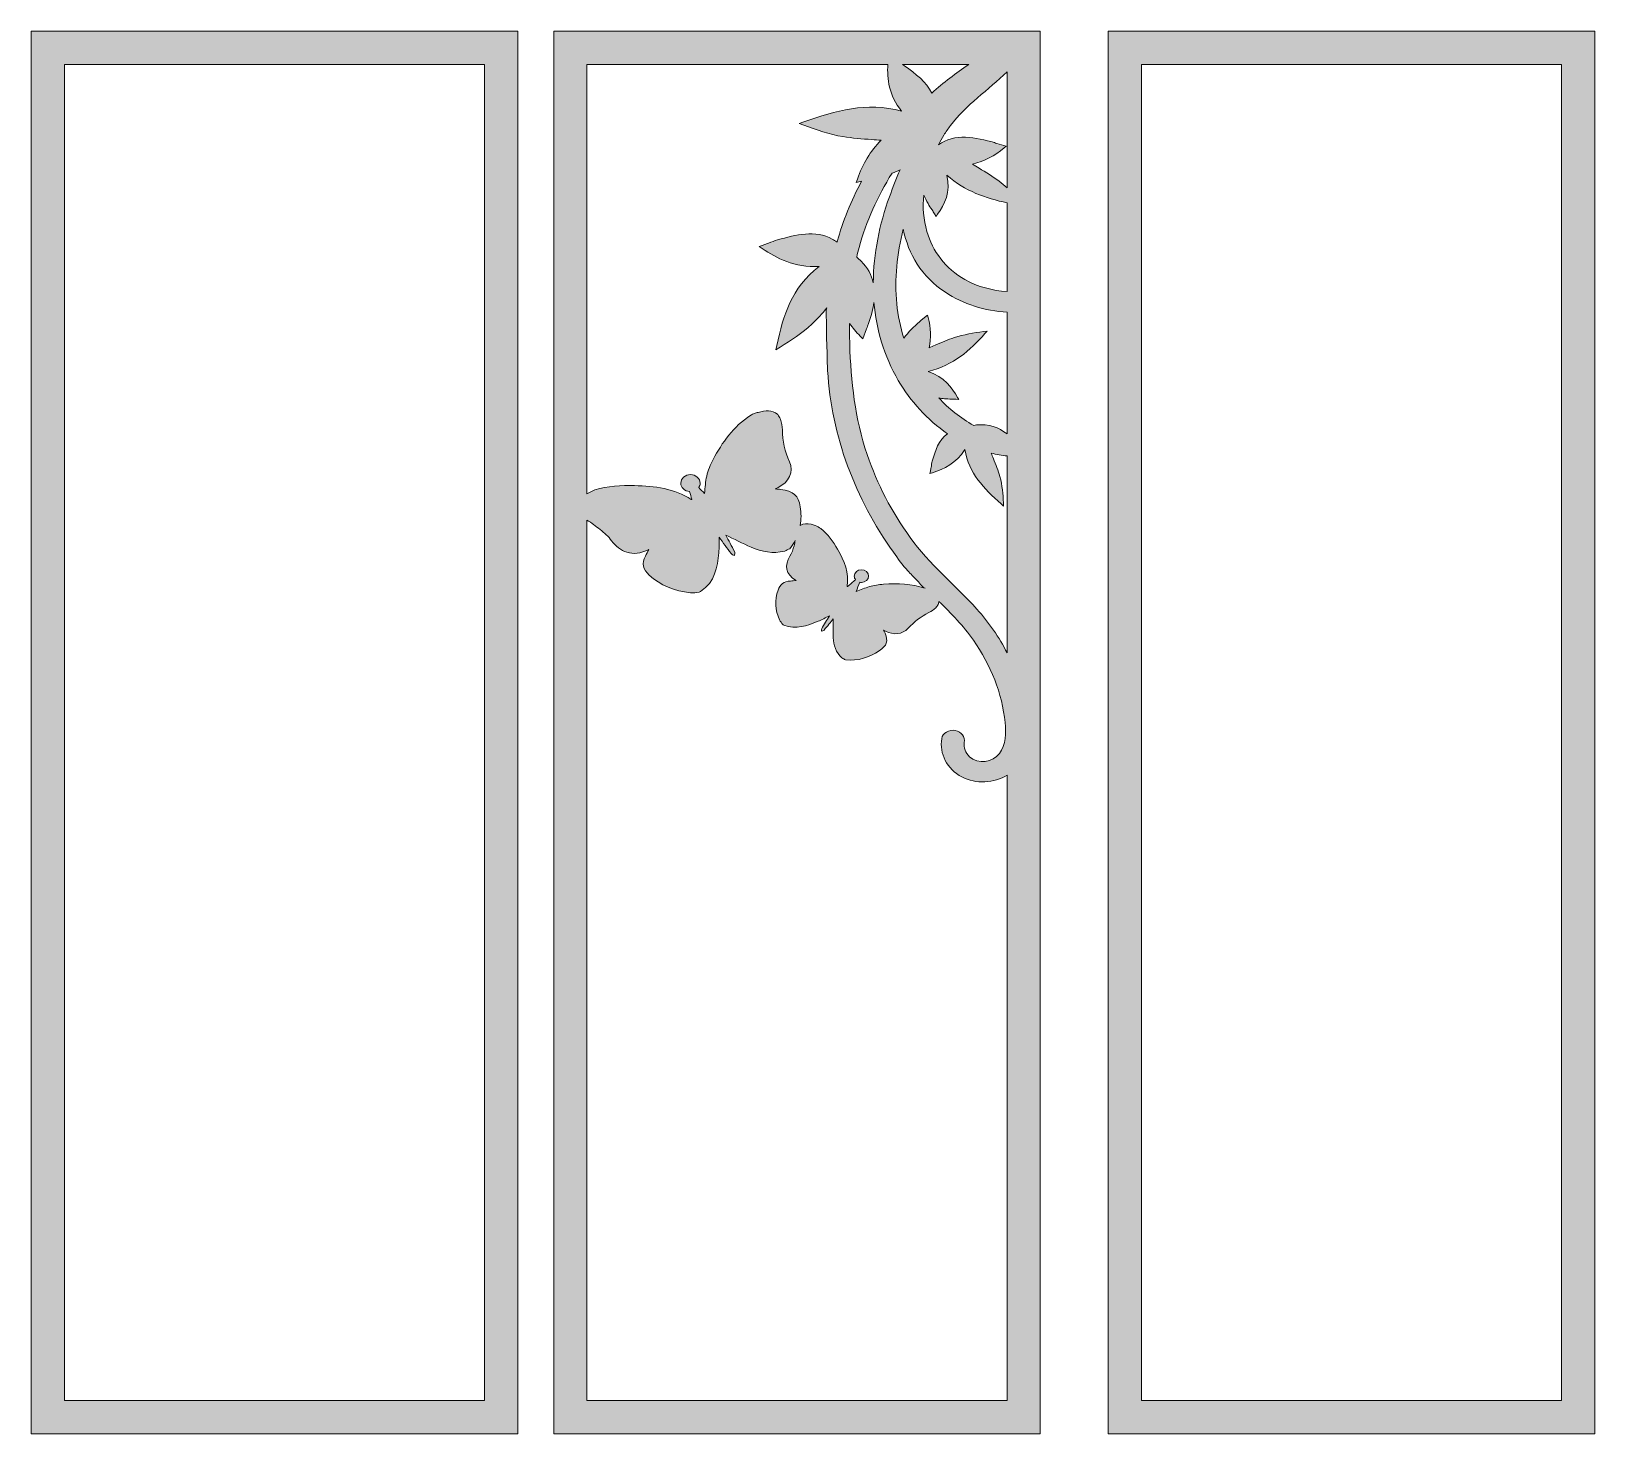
# Model space of a CAD drawing. Header units: millimetres. Extents: x 15 to 304, y -262 to -4.
# Drawn here: x 14.9 to 156.5, y -262.4 to -135.4 of the extents above; entities that cross this region are included whole.
import ezdxf

# ---------------------------------------------------------------- set-up
doc = ezdxf.new("R2010")
doc.units = ezdxf.units.MM
doc.header["$MEASUREMENT"] = 0
for name, color, linetype in [('Layer 4', 7, 'Continuous'), ('Layer 5', 7, 'Continuous'), ('Layer 6', 7, 'Continuous')]:
    doc.layers.add(name, color=color, linetype=linetype)

msp = doc.modelspace()

# ---------------------------------------------------------------- hatches: boundary and pattern name
at = {"layer": 'Layer 4'}
h = msp.add_hatch(color=2, dxfattribs=at)
h.dxf.hatch_style = 2
h.paths.add_polyline_path([(156.54, -135.37), (112.48, -135.37), (112.48, -262.37), (156.54, -262.37)])
h.paths.add_polyline_path([(153.54, -138.37), (153.54, -259.37), (115.48, -259.37), (115.48, -138.37)])
at = {"layer": 'Layer 5'}
h = msp.add_hatch(color=1, dxfattribs=at)
h.dxf.hatch_style = 2
h.paths.add_polyline_path([(62.26, -135.37), (62.26, -262.37), (106.32, -262.37), (106.32, -135.37)])
edge = h.paths.add_edge_path()
edge.add_spline(control_points=[(97.86, -148.41), (99.53, -149.86), (101.35, -150.48), (103.32, -150.91), (103.32, -150.91), (103.32, -158.94), (103.32, -158.94), (101.98, -158.86), (100.67, -158.51), (99.5, -157.86), (97.72, -156.87), (96.57, -155.27), (96.05, -153.49), (95.74, -152.41), (95.66, -151.3), (95.76, -150.2), (95.89, -150.45), (96.02, -150.71), (96.16, -150.97), (96.26, -151.16), (96.38, -151.34), (96.52, -151.55), (96.59, -151.66), (96.66, -151.77), (96.74, -151.89), (96.74, -151.89), (96.89, -152.13), (96.89, -152.13), (96.89, -152.13), (97.02, -151.94), (97.02, -151.94), (97.65, -151.06), (98.22, -149.96), (97.86, -148.41)], knot_values=[0, 0, 0, 0, 1, 1, 1, 2, 2, 2, 3, 3, 3, 4, 4, 4, 5, 5, 5, 6, 6, 6, 7, 7, 7, 8, 8, 8, 9, 9, 9, 10, 10, 10, 11, 11, 11, 11], degree=3, periodic=1)
edge = h.paths.add_edge_path()
edge.add_spline(control_points=[(102.59, -148.94), (102.02, -148.52), (101.41, -148.15), (100.77, -147.76), (100.57, -147.64), (100.38, -147.52), (100.18, -147.4), (101.26, -147.13), (102.18, -146.66), (103.04, -145.93), (103.04, -145.93), (103.22, -145.78), (103.22, -145.78), (103.22, -145.78), (102.38, -145.52), (102.38, -145.52), (102.31, -145.5), (102.23, -145.47), (102.16, -145.45), (100.53, -144.98), (98.5, -144.58), (97.11, -145.64), (97.26, -145.35), (97.41, -145.06), (97.58, -144.77), (97.77, -144.48), (97.98, -144.19), (98.19, -143.91), (99.6, -142.05), (101.61, -140.67), (103.32, -139.05), (103.32, -139.05), (103.32, -149.53), (103.32, -149.53), (103.09, -149.33), (102.85, -149.13), (102.59, -148.94)], knot_values=[0, 0, 0, 0, 1, 1, 1, 2, 2, 2, 3, 3, 3, 4, 4, 4, 5, 5, 5, 6, 6, 6, 7, 7, 7, 8, 8, 8, 9, 9, 9, 10, 10, 10, 11, 11, 11, 12, 12, 12, 12], degree=3, periodic=1)
edge = h.paths.add_edge_path()
edge.add_spline(control_points=[(96.49, -140.96), (96.02, -139.97), (95.02, -139.22), (94.03, -138.49), (93.98, -138.45), (93.91, -138.41), (93.85, -138.37), (93.85, -138.37), (99.84, -138.37), (99.84, -138.37), (98.66, -139.16), (97.54, -140.03), (96.49, -140.96)], knot_values=[0, 0, 0, 0, 1, 1, 1, 2, 2, 2, 3, 3, 3, 4, 4, 4, 4], degree=3, periodic=1)
edge = h.paths.add_edge_path()
edge.add_spline(control_points=[(97.72, -159), (99.34, -160.07), (101.31, -160.71), (103.32, -160.8), (103.32, -160.8), (103.32, -171.83), (103.32, -171.83), (102.56, -171.26), (101.65, -170.88), (100.55, -171.02), (100.47, -171.03), (100.38, -171.05), (100.29, -171.06), (99.08, -170.38), (98.03, -169.54), (97.13, -168.57), (97.3, -168.6), (97.47, -168.62), (97.64, -168.64), (97.85, -168.66), (98.05, -168.67), (98.29, -168.68), (98.41, -168.68), (98.53, -168.68), (98.66, -168.69), (98.66, -168.69), (98.93, -168.7), (98.93, -168.7), (98.93, -168.7), (98.83, -168.52), (98.83, -168.52), (98.33, -167.64), (97.63, -166.69), (96.15, -166.17), (98.51, -165.61), (99.89, -164.28), (101.31, -162.74), (101.31, -162.74), (101.52, -162.52), (101.52, -162.52), (101.52, -162.52), (101.18, -162.56), (101.18, -162.56), (100.32, -162.68), (99.4, -162.83), (98.54, -163.1), (97.95, -163.29), (97.38, -163.54), (96.79, -163.8), (96.61, -163.87), (96.42, -163.95), (96.24, -164.03), (96.45, -163.13), (96.42, -162.25), (96.16, -161.28), (96.16, -161.28), (96.1, -161.08), (96.1, -161.08), (96.1, -161.08), (95.54, -161.54), (95.54, -161.54), (95.49, -161.58), (95.43, -161.62), (95.39, -161.67), (94.88, -162.1), (94.35, -162.6), (93.97, -163.17), (93.64, -162.15), (93.42, -161.1), (93.32, -160.06), (93.09, -157.79), (93.35, -155.52), (93.91, -153.3), (94.37, -155.53), (95.56, -157.59), (97.72, -159)], knot_values=[0, 0, 0, 0, 1, 1, 1, 2, 2, 2, 3, 3, 3, 4, 4, 4, 5, 5, 5, 6, 6, 6, 7, 7, 7, 8, 8, 8, 9, 9, 9, 10, 10, 10, 11, 11, 11, 12, 12, 12, 13, 13, 13, 14, 14, 14, 15, 15, 15, 16, 16, 16, 17, 17, 17, 18, 18, 18, 19, 19, 19, 20, 20, 20, 21, 21, 21, 22, 22, 22, 23, 23, 23, 24, 24, 24, 25, 25, 25, 25], degree=3, periodic=1)
edge = h.paths.add_edge_path()
edge.add_spline(control_points=[(92.66, -150.35), (91.75, -152.87), (91.21, -155.51), (91.19, -158.14), (91.03, -157.45), (90.7, -156.79), (90.09, -156.19), (89.96, -156.06), (89.83, -155.94), (89.69, -155.81), (89.76, -155.52), (89.83, -155.23), (89.91, -154.94), (90.55, -152.59), (91.57, -150.33), (92.89, -148.22), (93.14, -148.13), (93.38, -148.03), (93.62, -147.92), (93.27, -148.72), (92.95, -149.54), (92.66, -150.35)], knot_values=[0, 0, 0, 0, 1, 1, 1, 2, 2, 2, 3, 3, 3, 4, 4, 4, 5, 5, 5, 6, 6, 6, 7, 7, 7, 7], degree=3, periodic=1)
edge = h.paths.add_edge_path()
edge.add_spline(control_points=[(90.01, -162.97), (90.01, -162.97), (90.24, -163.21), (90.24, -163.21), (90.24, -163.21), (90.59, -162.31), (90.59, -162.31), (90.62, -162.23), (90.65, -162.15), (90.68, -162.07), (90.93, -161.41), (91.15, -160.67), (91.25, -159.92), (91.46, -162.36), (92.15, -164.75), (93.46, -166.98), (94.55, -168.86), (96.07, -170.52), (97.92, -171.82), (97.09, -172.37), (96.81, -173.34), (96.54, -174.29), (96.49, -174.47), (96.46, -174.65), (96.43, -174.86), (96.41, -174.96), (96.39, -175.07), (96.37, -175.19), (96.37, -175.19), (96.33, -175.42), (96.33, -175.42), (96.33, -175.42), (96.55, -175.35), (96.55, -175.35), (97.59, -175.01), (98.74, -174.49), (99.48, -173.25), (99.85, -175.39), (101.19, -176.75), (102.77, -178.16), (102.77, -178.16), (103, -178.37), (103, -178.37), (103, -178.37), (102.98, -178.06), (102.98, -178.06), (102.94, -177.3), (102.88, -176.47), (102.66, -175.69), (102.51, -175.14), (102.3, -174.62), (102.07, -174.07), (102.01, -173.9), (101.94, -173.73), (101.87, -173.56), (102.35, -173.7), (102.83, -173.78), (103.32, -173.82), (103.32, -173.82), (103.32, -191.66), (103.32, -191.66), (102.59, -190.25), (101.67, -188.91), (100.58, -187.7), (98.58, -185.48), (96.28, -183.65), (94.53, -181.2), (92.87, -178.91), (91.56, -176.37), (90.64, -173.7), (89.52, -170.42), (89.17, -167.1), (89.06, -163.66), (89.05, -163.05), (89.04, -162.44), (89.05, -161.84), (89.33, -162.22), (89.65, -162.6), (90.01, -162.97)], knot_values=[0, 0, 0, 0, 1, 1, 1, 2, 2, 2, 3, 3, 3, 4, 4, 4, 5, 5, 5, 6, 6, 6, 7, 7, 7, 8, 8, 8, 9, 9, 9, 10, 10, 10, 11, 11, 11, 12, 12, 12, 13, 13, 13, 14, 14, 14, 15, 15, 15, 16, 16, 16, 17, 17, 17, 18, 18, 18, 19, 19, 19, 20, 20, 20, 21, 21, 21, 22, 22, 22, 23, 23, 23, 24, 24, 24, 25, 25, 25, 26, 26, 26, 26], degree=3, periodic=1)
edge = h.paths.add_edge_path()
edge.add_spline(control_points=[(92.51, -138.37), (92.43, -139.68), (92.6, -141.15), (93.76, -142.59), (90.53, -141.76), (87.82, -142.54), (84.9, -143.57), (84.9, -143.57), (84.47, -143.72), (84.47, -143.72), (84.47, -143.72), (84.91, -143.88), (84.91, -143.88), (86.01, -144.29), (87.21, -144.7), (88.44, -144.91), (89.3, -145.05), (90.16, -145.11), (91.07, -145.17), (91.34, -145.19), (91.62, -145.21), (91.91, -145.23), (90.92, -146.23), (90.23, -147.36), (89.75, -148.76), (89.75, -148.76), (89.65, -149.05), (89.65, -149.05), (89.65, -149.05), (90.14, -148.95), (90.14, -148.95), (89.19, -150.71), (88.44, -152.55), (87.91, -154.45), (87.77, -154.36), (87.62, -154.27), (87.48, -154.19), (85.92, -153.32), (84.2, -153.8), (82.52, -154.26), (82.25, -154.34), (81.99, -154.44), (81.69, -154.55), (81.54, -154.61), (81.38, -154.67), (81.21, -154.73), (81.21, -154.73), (80.86, -154.86), (80.86, -154.86), (80.86, -154.86), (81.14, -155.04), (81.14, -155.04), (82.43, -155.92), (84.04, -156.77), (86.28, -156.67), (83.76, -158.63), (83.05, -161.07), (82.46, -163.81), (82.46, -163.81), (82.37, -164.21), (82.37, -164.21), (82.37, -164.21), (82.76, -163.97), (82.76, -163.97), (83.74, -163.36), (84.77, -162.69), (85.64, -161.88), (86.13, -161.42), (86.56, -160.93), (87, -160.41), (86.84, -160.6), (86.97, -161.55), (86.97, -161.81), (86.96, -162.31), (86.96, -162.81), (86.97, -163.31), (87.01, -164.23), (87.01, -165.16), (87.06, -166.08), (87.38, -172), (89.58, -177.73), (93.01, -182.54), (93.43, -183.12), (93.84, -183.7), (94.32, -184.22), (94.58, -184.51), (94.85, -184.78), (95.12, -185.05), (95.31, -185.24), (95.63, -185.72), (95.88, -185.8), (94.67, -185.39), (93.4, -185.37), (92.12, -185.44), (91.69, -185.47), (91.25, -185.55), (90.84, -185.66), (90.43, -185.77), (90.05, -185.95), (89.63, -186.11), (89.75, -185.83), (89.86, -185.55), (89.98, -185.26), (90.02, -185.27), (90.07, -185.28), (90.12, -185.28), (90.48, -185.28), (90.77, -185.02), (90.77, -184.71), (90.77, -184.39), (90.48, -184.13), (90.12, -184.13), (89.76, -184.13), (89.47, -184.39), (89.47, -184.71), (89.47, -184.83), (89.51, -184.94), (89.59, -185.03), (89.34, -185.24), (89.1, -185.45), (88.85, -185.66), (88.84, -185.65), (88.82, -185.64), (88.82, -185.64), (89.02, -184.41), (88.57, -183.33), (87.96, -182.28), (87.56, -181.58), (87.09, -180.93), (86.44, -180.39), (86.27, -180.3), (86.11, -180.2), (85.94, -180.11), (85.81, -180.07), (85.68, -180.04), (85.56, -180.01), (85.21, -179.91), (84.88, -179.93), (84.58, -180.13), (84.67, -179.58), (84.67, -179.01), (84.58, -178.43), (84.42, -177.38), (83.97, -177.02), (82.79, -176.86), (82.66, -176.84), (82.52, -176.83), (82.31, -176.81), (82.43, -176.75), (82.5, -176.71), (82.57, -176.68), (83.54, -176.21), (84.02, -175.26), (83.61, -174.36), (83.18, -173.42), (82.95, -172.46), (82.96, -171.45), (82.97, -171.13), (82.85, -170.81), (82.8, -170.48), (82.71, -170.35), (82.63, -170.21), (82.55, -170.08), (82.02, -169.61), (81.41, -169.7), (80.78, -169.88), (80.66, -169.91), (80.54, -169.94), (80.42, -169.97), (80.31, -170.02), (80.2, -170.08), (80.09, -170.13), (78.49, -171.17), (77.52, -172.61), (76.68, -174.14), (76.42, -174.62), (76.24, -175.13), (76.11, -175.64), (75.98, -176.14), (75.97, -176.67), (75.9, -177.21), (75.73, -177.04), (75.55, -176.86), (75.38, -176.69), (75.46, -176.57), (75.51, -176.43), (75.51, -176.29), (75.51, -175.86), (75.12, -175.51), (74.63, -175.51), (74.15, -175.51), (73.76, -175.86), (73.76, -176.29), (73.76, -176.69), (74.11, -177.01), (74.55, -177.05), (74.62, -177.28), (74.69, -177.52), (74.76, -177.75), (74.74, -177.75), (74.71, -177.77), (74.7, -177.77), (73.18, -176.77), (71.4, -176.55), (69.56, -176.51), (68.34, -176.48), (67.14, -176.55), (65.98, -176.9), (65.74, -177.02), (65.5, -177.13), (65.26, -177.24), (65.26, -177.24), (65.26, -138.37), (65.26, -138.37), (65.26, -138.37), (92.51, -138.37), (92.51, -138.37)], knot_values=[0, 0, 0, 0, 1, 1, 1, 2, 2, 2, 3, 3, 3, 4, 4, 4, 5, 5, 5, 6, 6, 6, 7, 7, 7, 8, 8, 8, 9, 9, 9, 10, 10, 10, 11, 11, 11, 12, 12, 12, 13, 13, 13, 14, 14, 14, 15, 15, 15, 16, 16, 16, 17, 17, 17, 18, 18, 18, 19, 19, 19, 20, 20, 20, 21, 21, 21, 22, 22, 22, 23, 23, 23, 24, 24, 24, 25, 25, 25, 26, 26, 26, 27, 27, 27, 28, 28, 28, 29, 29, 29, 30, 30, 30, 31, 31, 31, 32, 32, 32, 33, 33, 33, 34, 34, 34, 35, 35, 35, 36, 36, 36, 37, 37, 37, 38, 38, 38, 39, 39, 39, 40, 40, 40, 41, 41, 41, 42, 42, 42, 43, 43, 43, 44, 44, 44, 45, 45, 45, 46, 46, 46, 47, 47, 47, 48, 48, 48, 49, 49, 49, 50, 50, 50, 51, 51, 51, 52, 52, 52, 53, 53, 53, 54, 54, 54, 55, 55, 55, 56, 56, 56, 57, 57, 57, 58, 58, 58, 59, 59, 59, 60, 60, 60, 61, 61, 61, 62, 62, 62, 63, 63, 63, 64, 64, 64, 65, 65, 65, 66, 66, 66, 67, 67, 67, 68, 68, 68, 69, 69, 69, 70, 70, 70, 71, 71, 71, 72, 72, 72, 72], degree=3, periodic=1)
edge = h.paths.add_edge_path()
edge.add_spline(control_points=[(65.26, -259.37), (65.26, -259.37), (65.26, -179.63), (65.26, -179.63), (65.67, -179.9), (66.07, -180.18), (66.45, -180.48), (66.84, -180.78), (67.21, -181.12), (67.48, -181.5), (68.2, -182.48), (69.38, -183.05), (70.85, -182.3), (70.74, -182.51), (70.66, -182.71), (70.55, -182.89), (70.18, -183.54), (70.35, -184.12), (70.89, -184.61), (71.92, -185.53), (73.18, -186.06), (74.64, -186.21), (74.9, -186.24), (75.16, -186.18), (75.42, -186.17), (75.46, -186.15), (75.51, -186.12), (75.55, -186.1), (76.89, -185.21), (77.06, -183.9), (77.2, -182.59), (77.25, -182.13), (77.22, -181.66), (77.23, -181.17), (77.6, -181.68), (77.95, -182.18), (78.32, -182.67), (78.38, -182.75), (78.52, -182.79), (78.62, -182.85), (78.63, -182.74), (78.68, -182.61), (78.64, -182.53), (78.37, -181.99), (78.08, -181.45), (77.84, -181), (78.56, -181.34), (79.34, -181.73), (80.14, -182.09), (81.1, -182.53), (82.1, -182.68), (83.17, -182.45), (83.33, -182.37), (83.48, -182.3), (83.64, -182.22), (83.83, -181.98), (83.99, -181.73), (84.12, -181.48), (84.09, -181.64), (84.06, -181.8), (84.02, -181.96), (83.93, -182.29), (83.82, -182.62), (83.64, -182.91), (83.18, -183.67), (83.17, -184.55), (84.22, -185.1), (84.03, -185.12), (83.86, -185.14), (83.69, -185.15), (83.09, -185.18), (82.73, -185.48), (82.57, -185.97), (82.25, -186.88), (82.3, -187.78), (82.7, -188.67), (82.77, -188.82), (82.9, -188.95), (83, -189.09), (83.03, -189.11), (83.06, -189.12), (83.09, -189.14), (84.19, -189.58), (85.2, -189.19), (86.19, -188.8), (86.54, -188.66), (86.87, -188.47), (87.23, -188.3), (86.99, -188.69), (86.75, -189.07), (86.52, -189.46), (86.48, -189.52), (86.51, -189.61), (86.5, -189.69), (86.58, -189.66), (86.69, -189.64), (86.73, -189.59), (87.03, -189.24), (87.32, -188.88), (87.57, -188.58), (87.57, -189.11), (87.55, -189.7), (87.57, -190.28), (87.58, -190.97), (87.81, -191.6), (88.35, -192.12), (88.46, -192.18), (88.57, -192.24), (88.67, -192.3), (89.82, -192.41), (90.83, -192.07), (91.74, -191.46), (92.44, -190.99), (92.55, -190.6), (92.26, -189.88), (92.22, -189.8), (92.18, -189.72), (92.13, -189.59), (92.22, -189.64), (92.27, -189.66), (92.31, -189.68), (92.98, -190.07), (93.84, -189.99), (94.35, -189.43), (94.88, -188.85), (95.49, -188.38), (96.23, -188.01), (96.46, -187.9), (96.65, -187.72), (96.87, -187.57), (96.94, -187.47), (97.01, -187.38), (97.07, -187.28), (97.11, -187.18), (97.12, -187.08), (97.12, -186.99), (98.25, -188.1), (99.36, -189.22), (100.26, -190.5), (101.84, -192.74), (102.87, -195.34), (103.13, -197.97), (103.22, -198.9), (103.22, -199.98), (102.62, -200.78), (102.03, -201.57), (100.68, -201.78), (99.91, -201.06), (99.55, -200.72), (99.36, -200.23), (99.43, -199.77), (99.51, -199.28), (99.19, -198.79), (98.62, -198.68), (98.09, -198.59), (97.46, -198.91), (97.39, -199.41), (97.17, -200.8), (97.85, -202.16), (99.22, -202.89), (100.48, -203.56), (102.14, -203.46), (103.32, -202.73), (103.32, -202.73), (103.32, -259.37), (103.32, -259.37), (103.32, -259.37), (65.26, -259.37), (65.26, -259.37)], knot_values=[0, 0, 0, 0, 1, 1, 1, 2, 2, 2, 3, 3, 3, 4, 4, 4, 5, 5, 5, 6, 6, 6, 7, 7, 7, 8, 8, 8, 9, 9, 9, 10, 10, 10, 11, 11, 11, 12, 12, 12, 13, 13, 13, 14, 14, 14, 15, 15, 15, 16, 16, 16, 17, 17, 17, 18, 18, 18, 19, 19, 19, 20, 20, 20, 21, 21, 21, 22, 22, 22, 23, 23, 23, 24, 24, 24, 25, 25, 25, 26, 26, 26, 27, 27, 27, 28, 28, 28, 29, 29, 29, 30, 30, 30, 31, 31, 31, 32, 32, 32, 33, 33, 33, 34, 34, 34, 35, 35, 35, 36, 36, 36, 37, 37, 37, 38, 38, 38, 39, 39, 39, 40, 40, 40, 41, 41, 41, 42, 42, 42, 43, 43, 43, 44, 44, 44, 45, 45, 45, 46, 46, 46, 47, 47, 47, 48, 48, 48, 49, 49, 49, 50, 50, 50, 51, 51, 51, 52, 52, 52, 53, 53, 53, 54, 54, 54, 55, 55, 55, 56, 56, 56, 56], degree=3, periodic=1)
at = {"layer": 'Layer 6'}
h = msp.add_hatch(color=2, dxfattribs=at)
h.dxf.hatch_style = 2
h.paths.add_polyline_path([(58.99, -135.37), (14.93, -135.37), (14.93, -262.37), (58.99, -262.37)])
h.paths.add_polyline_path([(55.99, -138.37), (55.99, -259.37), (17.93, -259.37), (17.93, -138.37)])

# ---------------------------------------------------------------- linework, layer by layer
at = {"layer": 'Layer 4', "lineweight": 0}
for points in [[(156.54, -135.37), (112.48, -135.37), (112.48, -262.37), (156.54, -262.37), (156.54, -135.37), (156.54, -135.37)], [(153.54, -138.37), (153.54, -259.37), (115.48, -259.37), (115.48, -138.37), (153.54, -138.37)]]:
    msp.add_lwpolyline(points, dxfattribs=at)
at = {"layer": 'Layer 5', "lineweight": 0}
msp.add_lwpolyline([(62.26, -135.37), (62.26, -262.37), (106.32, -262.37), (106.32, -135.37), (62.26, -135.37)], dxfattribs=at)
for points, knots in [([(92.51, -138.37), (92.43, -139.68), (92.6, -141.15), (93.76, -142.59), (90.53, -141.76), (87.82, -142.54), (84.9, -143.57), (84.9, -143.57), (84.47, -143.72), (84.47, -143.72), (84.47, -143.72), (84.91, -143.88), (84.91, -143.88), (86.01, -144.29), (87.21, -144.7), (88.44, -144.91), (89.3, -145.05), (90.16, -145.11), (91.07, -145.17), (91.34, -145.19), (91.62, -145.21), (91.91, -145.23), (90.92, -146.23), (90.23, -147.36), (89.75, -148.76), (89.75, -148.76), (89.65, -149.05), (89.65, -149.05), (89.65, -149.05), (90.14, -148.95), (90.14, -148.95), (89.19, -150.71), (88.44, -152.55), (87.91, -154.45), (87.77, -154.36), (87.62, -154.27), (87.48, -154.19), (85.92, -153.32), (84.2, -153.8), (82.52, -154.26), (82.25, -154.34), (81.99, -154.44), (81.69, -154.55), (81.54, -154.61), (81.38, -154.67), (81.21, -154.73), (81.21, -154.73), (80.86, -154.86), (80.86, -154.86), (80.86, -154.86), (81.14, -155.04), (81.14, -155.04), (82.43, -155.92), (84.04, -156.77), (86.28, -156.67), (83.76, -158.63), (83.05, -161.07), (82.46, -163.81), (82.46, -163.81), (82.37, -164.21), (82.37, -164.21), (82.37, -164.21), (82.76, -163.97), (82.76, -163.97), (83.74, -163.36), (84.77, -162.69), (85.64, -161.88), (86.13, -161.42), (86.56, -160.93), (87, -160.41), (86.84, -160.6), (86.97, -161.55), (86.97, -161.81), (86.96, -162.31), (86.96, -162.81), (86.97, -163.31), (87.01, -164.23), (87.01, -165.16), (87.06, -166.08), (87.38, -172), (89.58, -177.73), (93.01, -182.54), (93.43, -183.12), (93.84, -183.7), (94.32, -184.22), (94.58, -184.51), (94.85, -184.78), (95.12, -185.05), (95.31, -185.24), (95.63, -185.72), (95.88, -185.8), (94.67, -185.39), (93.4, -185.37), (92.12, -185.44), (91.69, -185.47), (91.25, -185.55), (90.84, -185.66), (90.43, -185.77), (90.05, -185.95), (89.63, -186.11), (89.75, -185.83), (89.86, -185.55), (89.98, -185.26), (90.02, -185.27), (90.07, -185.28), (90.12, -185.28), (90.48, -185.28), (90.77, -185.02), (90.77, -184.71), (90.77, -184.39), (90.48, -184.13), (90.12, -184.13), (89.76, -184.13), (89.47, -184.39), (89.47, -184.71), (89.47, -184.83), (89.51, -184.94), (89.59, -185.03), (89.34, -185.24), (89.1, -185.45), (88.85, -185.66), (88.84, -185.65), (88.82, -185.64), (88.82, -185.64), (89.02, -184.41), (88.57, -183.33), (87.96, -182.28), (87.56, -181.58), (87.09, -180.93), (86.44, -180.39), (86.27, -180.3), (86.11, -180.2), (85.94, -180.11), (85.81, -180.07), (85.68, -180.04), (85.56, -180.01), (85.21, -179.91), (84.88, -179.93), (84.58, -180.13), (84.67, -179.58), (84.67, -179.01), (84.58, -178.43), (84.42, -177.38), (83.97, -177.02), (82.79, -176.86), (82.66, -176.84), (82.52, -176.83), (82.31, -176.81), (82.43, -176.75), (82.5, -176.71), (82.57, -176.68), (83.54, -176.21), (84.02, -175.26), (83.61, -174.36), (83.18, -173.42), (82.95, -172.46), (82.96, -171.45), (82.97, -171.13), (82.85, -170.81), (82.8, -170.48), (82.71, -170.35), (82.63, -170.21), (82.55, -170.08), (82.02, -169.61), (81.41, -169.7), (80.78, -169.88), (80.66, -169.91), (80.54, -169.94), (80.42, -169.97), (80.31, -170.02), (80.2, -170.08), (80.09, -170.13), (78.49, -171.17), (77.52, -172.61), (76.68, -174.14), (76.42, -174.62), (76.24, -175.13), (76.11, -175.64), (75.98, -176.14), (75.97, -176.67), (75.9, -177.21), (75.73, -177.04), (75.55, -176.86), (75.38, -176.69), (75.46, -176.57), (75.51, -176.43), (75.51, -176.29), (75.51, -175.86), (75.12, -175.51), (74.63, -175.51), (74.15, -175.51), (73.76, -175.86), (73.76, -176.29), (73.76, -176.69), (74.11, -177.01), (74.55, -177.05), (74.62, -177.28), (74.69, -177.52), (74.76, -177.75), (74.74, -177.75), (74.71, -177.77), (74.7, -177.77), (73.18, -176.77), (71.4, -176.55), (69.56, -176.51), (68.34, -176.48), (67.14, -176.55), (65.98, -176.9), (65.74, -177.02), (65.5, -177.13), (65.26, -177.24), (65.26, -177.24), (65.26, -138.37), (65.26, -138.37), (65.26, -138.37), (92.51, -138.37), (92.51, -138.37)], [0, 0, 0, 0, 1, 1, 1, 2, 2, 2, 3, 3, 3, 4, 4, 4, 5, 5, 5, 6, 6, 6, 7, 7, 7, 8, 8, 8, 9, 9, 9, 10, 10, 10, 11, 11, 11, 12, 12, 12, 13, 13, 13, 14, 14, 14, 15, 15, 15, 16, 16, 16, 17, 17, 17, 18, 18, 18, 19, 19, 19, 20, 20, 20, 21, 21, 21, 22, 22, 22, 23, 23, 23, 24, 24, 24, 25, 25, 25, 26, 26, 26, 27, 27, 27, 28, 28, 28, 29, 29, 29, 30, 30, 30, 31, 31, 31, 32, 32, 32, 33, 33, 33, 34, 34, 34, 35, 35, 35, 36, 36, 36, 37, 37, 37, 38, 38, 38, 39, 39, 39, 40, 40, 40, 41, 41, 41, 42, 42, 42, 43, 43, 43, 44, 44, 44, 45, 45, 45, 46, 46, 46, 47, 47, 47, 48, 48, 48, 49, 49, 49, 50, 50, 50, 51, 51, 51, 52, 52, 52, 53, 53, 53, 54, 54, 54, 55, 55, 55, 56, 56, 56, 57, 57, 57, 58, 58, 58, 59, 59, 59, 60, 60, 60, 61, 61, 61, 62, 62, 62, 63, 63, 63, 64, 64, 64, 65, 65, 65, 66, 66, 66, 67, 67, 67, 68, 68, 68, 69, 69, 69, 70, 70, 70, 71, 71, 71, 72, 72, 72, 72]), ([(96.49, -140.96), (96.02, -139.97), (95.02, -139.22), (94.03, -138.49), (93.98, -138.45), (93.91, -138.41), (93.85, -138.37), (93.85, -138.37), (99.84, -138.37), (99.84, -138.37), (98.66, -139.16), (97.54, -140.03), (96.49, -140.96)], [0, 0, 0, 0, 1, 1, 1, 2, 2, 2, 3, 3, 3, 4, 4, 4, 4]), ([(102.59, -148.94), (102.02, -148.52), (101.41, -148.15), (100.77, -147.76), (100.57, -147.64), (100.38, -147.52), (100.18, -147.4), (101.26, -147.13), (102.18, -146.66), (103.04, -145.93), (103.04, -145.93), (103.22, -145.78), (103.22, -145.78), (103.22, -145.78), (102.38, -145.52), (102.38, -145.52), (102.31, -145.5), (102.23, -145.47), (102.16, -145.45), (100.53, -144.98), (98.5, -144.58), (97.11, -145.64), (97.26, -145.35), (97.41, -145.06), (97.58, -144.77), (97.77, -144.48), (97.98, -144.19), (98.19, -143.91), (99.6, -142.05), (101.61, -140.67), (103.32, -139.05), (103.32, -139.05), (103.32, -149.53), (103.32, -149.53), (103.09, -149.33), (102.85, -149.13), (102.59, -148.94)], [0, 0, 0, 0, 1, 1, 1, 2, 2, 2, 3, 3, 3, 4, 4, 4, 5, 5, 5, 6, 6, 6, 7, 7, 7, 8, 8, 8, 9, 9, 9, 10, 10, 10, 11, 11, 11, 12, 12, 12, 12]), ([(92.66, -150.35), (91.75, -152.87), (91.21, -155.51), (91.19, -158.14), (91.03, -157.45), (90.7, -156.79), (90.09, -156.19), (89.96, -156.06), (89.83, -155.94), (89.69, -155.81), (89.76, -155.52), (89.83, -155.23), (89.91, -154.94), (90.55, -152.59), (91.57, -150.33), (92.89, -148.22), (93.14, -148.13), (93.38, -148.03), (93.62, -147.92), (93.27, -148.72), (92.95, -149.54), (92.66, -150.35)], [0, 0, 0, 0, 1, 1, 1, 2, 2, 2, 3, 3, 3, 4, 4, 4, 5, 5, 5, 6, 6, 6, 7, 7, 7, 7]), ([(97.86, -148.41), (99.53, -149.86), (101.35, -150.48), (103.32, -150.91), (103.32, -150.91), (103.32, -158.94), (103.32, -158.94), (101.98, -158.86), (100.67, -158.51), (99.5, -157.86), (97.72, -156.87), (96.57, -155.27), (96.05, -153.49), (95.74, -152.41), (95.66, -151.3), (95.76, -150.2), (95.89, -150.45), (96.02, -150.71), (96.16, -150.97), (96.26, -151.16), (96.38, -151.34), (96.52, -151.55), (96.59, -151.66), (96.66, -151.77), (96.74, -151.89), (96.74, -151.89), (96.89, -152.13), (96.89, -152.13), (96.89, -152.13), (97.02, -151.94), (97.02, -151.94), (97.65, -151.06), (98.22, -149.96), (97.86, -148.41)], [0, 0, 0, 0, 1, 1, 1, 2, 2, 2, 3, 3, 3, 4, 4, 4, 5, 5, 5, 6, 6, 6, 7, 7, 7, 8, 8, 8, 9, 9, 9, 10, 10, 10, 11, 11, 11, 11]), ([(97.72, -159), (99.34, -160.07), (101.31, -160.71), (103.32, -160.8), (103.32, -160.8), (103.32, -171.83), (103.32, -171.83), (102.56, -171.26), (101.65, -170.88), (100.55, -171.02), (100.47, -171.03), (100.38, -171.05), (100.29, -171.06), (99.08, -170.38), (98.03, -169.54), (97.13, -168.57), (97.3, -168.6), (97.47, -168.62), (97.64, -168.64), (97.85, -168.66), (98.05, -168.67), (98.29, -168.68), (98.41, -168.68), (98.53, -168.68), (98.66, -168.69), (98.66, -168.69), (98.93, -168.7), (98.93, -168.7), (98.93, -168.7), (98.83, -168.52), (98.83, -168.52), (98.33, -167.64), (97.63, -166.69), (96.15, -166.17), (98.51, -165.61), (99.89, -164.28), (101.31, -162.74), (101.31, -162.74), (101.52, -162.52), (101.52, -162.52), (101.52, -162.52), (101.18, -162.56), (101.18, -162.56), (100.32, -162.68), (99.4, -162.83), (98.54, -163.1), (97.95, -163.29), (97.38, -163.54), (96.79, -163.8), (96.61, -163.87), (96.42, -163.95), (96.24, -164.03), (96.45, -163.13), (96.42, -162.25), (96.16, -161.28), (96.16, -161.28), (96.1, -161.08), (96.1, -161.08), (96.1, -161.08), (95.54, -161.54), (95.54, -161.54), (95.49, -161.58), (95.43, -161.62), (95.39, -161.67), (94.88, -162.1), (94.35, -162.6), (93.97, -163.17), (93.64, -162.15), (93.42, -161.1), (93.32, -160.06), (93.09, -157.79), (93.35, -155.52), (93.91, -153.3), (94.37, -155.53), (95.56, -157.59), (97.72, -159)], [0, 0, 0, 0, 1, 1, 1, 2, 2, 2, 3, 3, 3, 4, 4, 4, 5, 5, 5, 6, 6, 6, 7, 7, 7, 8, 8, 8, 9, 9, 9, 10, 10, 10, 11, 11, 11, 12, 12, 12, 13, 13, 13, 14, 14, 14, 15, 15, 15, 16, 16, 16, 17, 17, 17, 18, 18, 18, 19, 19, 19, 20, 20, 20, 21, 21, 21, 22, 22, 22, 23, 23, 23, 24, 24, 24, 25, 25, 25, 25]), ([(90.01, -162.97), (90.01, -162.97), (90.24, -163.21), (90.24, -163.21), (90.24, -163.21), (90.59, -162.31), (90.59, -162.31), (90.62, -162.23), (90.65, -162.15), (90.68, -162.07), (90.93, -161.41), (91.15, -160.67), (91.25, -159.92), (91.46, -162.36), (92.15, -164.75), (93.46, -166.98), (94.55, -168.86), (96.07, -170.52), (97.92, -171.82), (97.09, -172.37), (96.81, -173.34), (96.54, -174.29), (96.49, -174.47), (96.46, -174.65), (96.43, -174.86), (96.41, -174.96), (96.39, -175.07), (96.37, -175.19), (96.37, -175.19), (96.33, -175.42), (96.33, -175.42), (96.33, -175.42), (96.55, -175.35), (96.55, -175.35), (97.59, -175.01), (98.74, -174.49), (99.48, -173.25), (99.85, -175.39), (101.19, -176.75), (102.77, -178.16), (102.77, -178.16), (103, -178.37), (103, -178.37), (103, -178.37), (102.98, -178.06), (102.98, -178.06), (102.94, -177.3), (102.88, -176.47), (102.66, -175.69), (102.51, -175.14), (102.3, -174.62), (102.07, -174.07), (102.01, -173.9), (101.94, -173.73), (101.87, -173.56), (102.35, -173.7), (102.83, -173.78), (103.32, -173.82), (103.32, -173.82), (103.32, -191.66), (103.32, -191.66), (102.59, -190.25), (101.67, -188.91), (100.58, -187.7), (98.58, -185.48), (96.28, -183.65), (94.53, -181.2), (92.87, -178.91), (91.56, -176.37), (90.64, -173.7), (89.52, -170.42), (89.17, -167.1), (89.06, -163.66), (89.05, -163.05), (89.04, -162.44), (89.05, -161.84), (89.33, -162.22), (89.65, -162.6), (90.01, -162.97)], [0, 0, 0, 0, 1, 1, 1, 2, 2, 2, 3, 3, 3, 4, 4, 4, 5, 5, 5, 6, 6, 6, 7, 7, 7, 8, 8, 8, 9, 9, 9, 10, 10, 10, 11, 11, 11, 12, 12, 12, 13, 13, 13, 14, 14, 14, 15, 15, 15, 16, 16, 16, 17, 17, 17, 18, 18, 18, 19, 19, 19, 20, 20, 20, 21, 21, 21, 22, 22, 22, 23, 23, 23, 24, 24, 24, 25, 25, 25, 26, 26, 26, 26]), ([(65.26, -259.37), (65.26, -259.37), (65.26, -179.63), (65.26, -179.63), (65.67, -179.9), (66.07, -180.18), (66.45, -180.48), (66.84, -180.78), (67.21, -181.12), (67.48, -181.5), (68.2, -182.48), (69.38, -183.05), (70.85, -182.3), (70.74, -182.51), (70.66, -182.71), (70.55, -182.89), (70.18, -183.54), (70.35, -184.12), (70.89, -184.61), (71.92, -185.53), (73.18, -186.06), (74.64, -186.21), (74.9, -186.24), (75.16, -186.18), (75.42, -186.17), (75.46, -186.15), (75.51, -186.12), (75.55, -186.1), (76.89, -185.21), (77.06, -183.9), (77.2, -182.59), (77.25, -182.13), (77.22, -181.66), (77.23, -181.17), (77.6, -181.68), (77.95, -182.18), (78.32, -182.67), (78.38, -182.75), (78.52, -182.79), (78.62, -182.85), (78.63, -182.74), (78.68, -182.61), (78.64, -182.53), (78.37, -181.99), (78.08, -181.45), (77.84, -181), (78.56, -181.34), (79.34, -181.73), (80.14, -182.09), (81.1, -182.53), (82.1, -182.68), (83.17, -182.45), (83.33, -182.37), (83.48, -182.3), (83.64, -182.22), (83.83, -181.98), (83.99, -181.73), (84.12, -181.48), (84.09, -181.64), (84.06, -181.8), (84.02, -181.96), (83.93, -182.29), (83.82, -182.62), (83.64, -182.91), (83.18, -183.67), (83.17, -184.55), (84.22, -185.1), (84.03, -185.12), (83.86, -185.14), (83.69, -185.15), (83.09, -185.18), (82.73, -185.48), (82.57, -185.97), (82.25, -186.88), (82.3, -187.78), (82.7, -188.67), (82.77, -188.82), (82.9, -188.95), (83, -189.09), (83.03, -189.11), (83.06, -189.12), (83.09, -189.14), (84.19, -189.58), (85.2, -189.19), (86.19, -188.8), (86.54, -188.66), (86.87, -188.47), (87.23, -188.3), (86.99, -188.69), (86.75, -189.07), (86.52, -189.46), (86.48, -189.52), (86.51, -189.61), (86.5, -189.69), (86.58, -189.66), (86.69, -189.64), (86.73, -189.59), (87.03, -189.24), (87.32, -188.88), (87.57, -188.58), (87.57, -189.11), (87.55, -189.7), (87.57, -190.28), (87.58, -190.97), (87.81, -191.6), (88.35, -192.12), (88.46, -192.18), (88.57, -192.24), (88.67, -192.3), (89.82, -192.41), (90.83, -192.07), (91.74, -191.46), (92.44, -190.99), (92.55, -190.6), (92.26, -189.88), (92.22, -189.8), (92.18, -189.72), (92.13, -189.59), (92.22, -189.64), (92.27, -189.66), (92.31, -189.68), (92.98, -190.07), (93.84, -189.99), (94.35, -189.43), (94.88, -188.85), (95.49, -188.38), (96.23, -188.01), (96.46, -187.9), (96.65, -187.72), (96.87, -187.57), (96.94, -187.47), (97.01, -187.38), (97.07, -187.28), (97.11, -187.18), (97.12, -187.08), (97.12, -186.99), (98.25, -188.1), (99.36, -189.22), (100.26, -190.5), (101.84, -192.74), (102.87, -195.34), (103.13, -197.97), (103.22, -198.9), (103.22, -199.98), (102.62, -200.78), (102.03, -201.57), (100.68, -201.78), (99.91, -201.06), (99.55, -200.72), (99.36, -200.23), (99.43, -199.77), (99.51, -199.28), (99.19, -198.79), (98.62, -198.68), (98.09, -198.59), (97.46, -198.91), (97.39, -199.41), (97.17, -200.8), (97.85, -202.16), (99.22, -202.89), (100.48, -203.56), (102.14, -203.46), (103.32, -202.73), (103.32, -202.73), (103.32, -259.37), (103.32, -259.37), (103.32, -259.37), (65.26, -259.37), (65.26, -259.37)], [0, 0, 0, 0, 1, 1, 1, 2, 2, 2, 3, 3, 3, 4, 4, 4, 5, 5, 5, 6, 6, 6, 7, 7, 7, 8, 8, 8, 9, 9, 9, 10, 10, 10, 11, 11, 11, 12, 12, 12, 13, 13, 13, 14, 14, 14, 15, 15, 15, 16, 16, 16, 17, 17, 17, 18, 18, 18, 19, 19, 19, 20, 20, 20, 21, 21, 21, 22, 22, 22, 23, 23, 23, 24, 24, 24, 25, 25, 25, 26, 26, 26, 27, 27, 27, 28, 28, 28, 29, 29, 29, 30, 30, 30, 31, 31, 31, 32, 32, 32, 33, 33, 33, 34, 34, 34, 35, 35, 35, 36, 36, 36, 37, 37, 37, 38, 38, 38, 39, 39, 39, 40, 40, 40, 41, 41, 41, 42, 42, 42, 43, 43, 43, 44, 44, 44, 45, 45, 45, 46, 46, 46, 47, 47, 47, 48, 48, 48, 49, 49, 49, 50, 50, 50, 51, 51, 51, 52, 52, 52, 53, 53, 53, 54, 54, 54, 55, 55, 55, 56, 56, 56, 56])]:
    msp.add_open_spline(points, degree=3, knots=knots, dxfattribs=at)
at = {"layer": 'Layer 6', "lineweight": 0}
for points in [[(58.99, -135.37), (14.93, -135.37), (14.93, -262.37), (58.99, -262.37), (58.99, -135.37), (58.99, -135.37)], [(55.99, -138.37), (55.99, -259.37), (17.93, -259.37), (17.93, -138.37), (55.99, -138.37)]]:
    msp.add_lwpolyline(points, dxfattribs=at)

doc.saveas('drawing.dxf')
